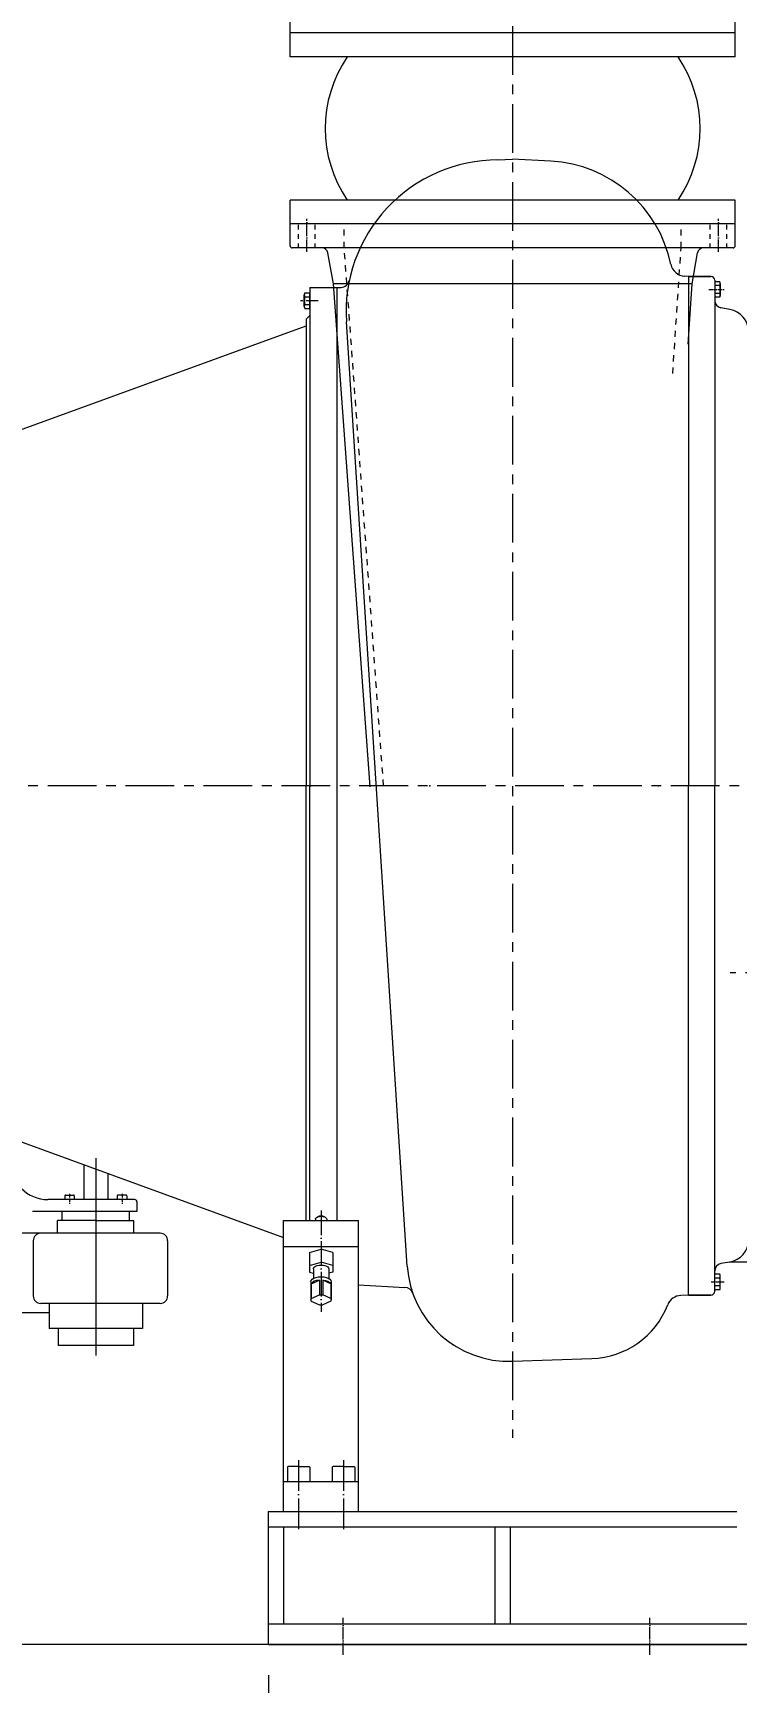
# Model space of a CAD drawing. Header units: inches. Extents: x -7 to 38035, y 41 to 29026.
# Drawn here: x 17080 to 18456, y 16643 to 19866 of the extents above; entities that cross this region are included whole.
import ezdxf

# ---------------------------------------------------------------- set-up
doc = ezdxf.new("R2010")
doc.units = ezdxf.units.IN
doc.header["$MEASUREMENT"] = 0
for name, pattern in [('ACAD_ISO04W100', [30, 24, -3, 0, -3]), ('CENTER', [50.8, 31.75, -6.35, 6.35, -6.35]), ('CHAIN', [0.7087, 0.4724, -0.0591, 0.1181, -0.0591]), ('EB_DASH', [6, 3, -3])]:
    doc.linetypes.add(name, pattern=pattern)
doc.layers.get('Defpoints').update_dxf_attribs({"lineweight": 5})
doc.layers.add('CAXA1', color=5, linetype='CENTER', lineweight=5)
doc.styles.add('Roman', font='arial.ttf')
doc.styles.get("Standard").update_dxf_attribs({"font": 'arial.ttf'})
doc.dimstyles.new('ISO-25', dxfattribs={"dimscale": 30, "dimtxt": 1.5, "dimasz": 1.5, "dimexe": 2, "dimexo": 2, "dimtad": 1, "dimtih": 1, "dimtoh": 1, "dimdec": 1, "dimlfac": 0.03937, "dimdsep": 46, "dimtxsty": 'Standard', "dimcen": 2.5, "dimclrd": 7, "dimclre": 7, "dimclrt": 7, "dimadec": 0, "dimazin": 0, "dimtfac": 1, "dimtdec": 1, "dimtmove": 0, "dimatfit": 3, "dimfxl": 1, "dimlwd": 5, "dimlwe": 5, "dimarcsym": 0})

# ---------------------------------------------------------------- blocks, each defined once
blk = doc.blocks.new('*D242')
at = {"color": 7, "linetype": 'Continuous', "lineweight": 5, "transparency": 16777216}
for p, q in [((17540.6, 16656.1), (17540.6, 16192.2)), ((22625.7, 16656.1), (22625.7, 16192.2)), ((22565.7, 16252.2), (17600.6, 16252.2))]:
    blk.add_line(p, q, dxfattribs=at)
at = {"color": 7, "transparency": 16777216}
for points in [[(17600.6, 16262.2), (17600.6, 16242.2), (17540.6, 16252.2)], [(22565.7, 16262.2), (22565.7, 16242.2), (22625.7, 16252.2)]]:
    blk.add_solid(points, dxfattribs=at)
at = {"layer": 'Defpoints', "color": 0, "transparency": 16777216}
for p in [(17540.6, 16716.1), (22625.7, 16716.1), (17540.6, 16252.2)]:
    blk.add_point(p, dxfattribs=at)
at = {"color": 7, "lineweight": 5, "transparency": 16777216, "insert": (20085.9, 16376), "char_height": 210, "attachment_point": 5, "style": 'Roman'}
blk.add_mtext('A', dxfattribs=at)
blk = doc.blocks.new('*D243')
at = {"color": 7, "linetype": 'Continuous', "lineweight": 5, "transparency": 16777216}
for p, q in [((14452.7, 17017), (14452.7, 15771.9)), ((23442.9, 16650.8), (23442.9, 15771.9)), ((23382.9, 15831.9), (14512.7, 15831.9))]:
    blk.add_line(p, q, dxfattribs=at)
at = {"color": 7, "transparency": 16777216}
for points in [[(14512.7, 15841.9), (14512.7, 15821.9), (14452.7, 15831.9)], [(23382.9, 15841.9), (23382.9, 15821.9), (23442.9, 15831.9)]]:
    blk.add_solid(points, dxfattribs=at)
at = {"layer": 'Defpoints', "color": 0, "transparency": 16777216}
for p in [(14452.7, 17077), (23442.9, 16710.8), (14452.7, 15831.9)]:
    blk.add_point(p, dxfattribs=at)
at = {"color": 7, "lineweight": 5, "transparency": 16777216, "insert": (20092.9, 15959.2), "char_height": 210, "attachment_point": 5, "style": 'Roman'}
blk.add_mtext('C', dxfattribs=at)

msp = doc.modelspace()

# ---------------------------------------------------------------- linework, layer by layer
at = {"color": 7, "lineweight": 5}
for p, q in [((17583.01, 19865.91), (17583.01, 19912.75)), ((18454.09, 19865.91), (18454.09, 19912.75)), ((18454.09, 19865.91), (17583.01, 19865.91)), ((17583.01, 19819.06), (17583.01, 19865.91)), ((18454.09, 19865.91), (17583.01, 19865.91)), ((18454.09, 19819.06), (18454.09, 19865.91)), ((18454.09, 19819.06), (17583.01, 19819.06)), ((17989.76, 19617.76), (18018.55, 19619.04)), ((18093.29, 19615.13), (18018.55, 19619.04)), ((18454.09, 19539.43), (17583.01, 19539.43)), ((17583.01, 19492.59), (17583.01, 19539.43)), ((18454.09, 19492.59), (18454.09, 19539.43)), ((18454.09, 19492.59), (17583.01, 19492.59)), ((17583.01, 19450.13), (17583.01, 19492.59)), ((18449.69, 19492.59), (17587.4, 19492.59)), ((18454.09, 19450.13), (18454.09, 19492.59)), ((18449.69, 19445.74), (17587.4, 19445.74)), ((17667.86, 19375.47), (17657.18, 19436.06)), ((18369.65, 19375.47), (18380.33, 19436.06)), ((17739.72, 18392.66), (17667.86, 19375.47)), ((18369.65, 19375.47), (17667.86, 19375.47)), ((18362.59, 19390.11), (18355.13, 19390.5)), ((18361.85, 19257.62), (18369.65, 19375.47)), ((18362.59, 19390.11), (18362.59, 18394.59)), ((18406.73, 19390.11), (18362.59, 19390.11)), ((18362.59, 19390.11), (18406.51, 19390.11)), ((18413.83, 19382.79), (18413.83, 18394.59)), ((18413.83, 19382.79), (18413.83, 19362.73)), ((18413.83, 19382.79), (18413.83, 19370.34)), ((18423.68, 19379.7), (18413.83, 19379.7)), ((18423.68, 19372.09), (18413.83, 19372.09)), ((18424.81, 19375.9), (18424.81, 19353.08)), ((17610.82, 19331.12), (17610.82, 19353.94)), ((17610.82, 19353.94), (17610.82, 19331.12)), ((17611.94, 19357.74), (17621.8, 19357.74)), ((17611.94, 19357.74), (17621.8, 19357.74)), ((17611.94, 19350.13), (17621.8, 19350.13)), ((17611.94, 19350.13), (17621.8, 19350.13)), ((17621.8, 19368.15), (17674.51, 19368.15)), ((17621.8, 19368.15), (17621.8, 18394.59)), ((17621.8, 19327.31), (17621.8, 19357.74)), ((17621.8, 19333.74), (17621.8, 19351.31)), ((17674.51, 19368.15), (17682.86, 19368.58)), ((17674.51, 19368.15), (17674.51, 17544.73)), ((18423.68, 19356.88), (18413.83, 19356.88)), ((18423.68, 19349.27), (18413.83, 19349.27)), ((17611.94, 19334.92), (17621.8, 19334.92)), ((17611.94, 19334.92), (17621.8, 19334.92)), ((17611.94, 19327.31), (17621.8, 19327.31)), ((17611.94, 19327.31), (17621.8, 19327.31)), ((17614.48, 19306.66), (17621.8, 19313.98)), ((17696.71, 19320.57), (17696.71, 19320.57)), ((18443.41, 19325.6), (18425.92, 19328.68)), ((17054.1, 19089.63), (17614.48, 19293.58)), ((17614.48, 19306.66), (17614.48, 18394.59)), ((17614.48, 19287.63), (17614.48, 19285.86)), ((17812.32, 17455.78), (17693.19, 19301.42)), ((17614.48, 17544.73), (17614.48, 18394.59)), ((17621.8, 17544.73), (17621.8, 18394.59)), ((18362.59, 17399.06), (18362.59, 18394.59)), ((18413.83, 17406.38), (18413.83, 18394.59)), ((17054.1, 17699.54), (17570.56, 17511.57)), ((17179.67, 17653.84), (17179.67, 17585.73)), ((17226.52, 17636.79), (17226.52, 17585.73)), ((17151.86, 17585.73), (17109.4, 17585.73)), ((17142.71, 17593.05), (17142.71, 17585.73)), ((17144.17, 17594.51), (17159.54, 17594.51)), ((17203.1, 17585.73), (17151.86, 17585.73)), ((17161.01, 17593.05), (17161.01, 17585.73)), ((17254.34, 17585.73), (17203.1, 17585.73)), ((17245.19, 17593.05), (17245.19, 17585.73)), ((17262.02, 17594.51), (17246.65, 17594.51)), ((17279.22, 17585.73), (17254.34, 17585.73)), ((17263.49, 17593.05), (17263.49, 17585.73)), ((17283.62, 17581.33), (17283.62, 17562.3)), ((17080.12, 17563.69), (17080.12, 17562.3)), ((17203.1, 17562.3), (17080.12, 17562.3)), ((17128.43, 17519.85), (17128.43, 17544.73)), ((17203.1, 17544.73), (17128.43, 17544.73)), ((17137.22, 17544.73), (17137.22, 17562.3)), ((17283.62, 17562.3), (17203.1, 17562.3)), ((17203.1, 17544.73), (17277.76, 17544.73)), ((17268.98, 17544.73), (17268.98, 17562.3)), ((17277.76, 17519.85), (17277.76, 17544.73)), ((17570.56, 16976.07), (17570.56, 17544.73)), ((17570.56, 17544.73), (17716.96, 17544.73)), ((17632.78, 17547.49), (17632.78, 17544.73)), ((17654.74, 17547.49), (17654.74, 17544.73)), ((17716.96, 16976.07), (17716.96, 17544.73)), ((17329, 17519.85), (17039.86, 17519.85)), ((17080.65, 17505.21), (17080.65, 17397.3)), ((17343.64, 17505.21), (17343.64, 17397.3)), ((17570.56, 17494.02), (17716.96, 17494.02)), ((17620.94, 17482.31), (17643.76, 17488.89)), ((17620.94, 17482.31), (17620.94, 17443.77)), ((17666.59, 17482.31), (17643.76, 17488.89)), ((17643.76, 17488.89), (17643.76, 17463.54)), ((17666.59, 17482.31), (17666.59, 17443.77)), ((17620.94, 17456.95), (17643.76, 17463.54)), ((17620.94, 17443.77), (17628.67, 17441.54)), ((17628.67, 17450.36), (17628.67, 17431.38)), ((17666.59, 17456.95), (17643.76, 17463.54)), ((17658.85, 17450.36), (17658.85, 17431.38)), ((17666.59, 17443.77), (17658.85, 17441.54)), ((18423.68, 17439.9), (18413.83, 17439.9)), ((18443.41, 17463.57), (18425.92, 17460.49)), ((18442.89, 17463.48), (18425.92, 17460.49)), ((18497.27, 17463.48), (18442.89, 17463.48)), ((17624, 17425), (17624, 17389.5)), ((17624.68, 17421.24), (17640.48, 17428.41)), ((17624.68, 17421.24), (17624.68, 17392.08)), ((17640.48, 17428.41), (17640.48, 17399.25)), ((17647.04, 17428.41), (17647.04, 17399.25)), ((17662.84, 17421.24), (17647.04, 17428.41)), ((17662.84, 17421.24), (17662.84, 17392.08)), ((17663.53, 17425), (17663.53, 17389.5)), ((17716.96, 17418.8), (17807.65, 17414.05)), ((18423.68, 17432.29), (18413.83, 17432.29)), ((18413.83, 17406.38), (18413.83, 17426.44)), ((18413.83, 17406.38), (18413.83, 17418.83)), ((18423.68, 17417.08), (18413.83, 17417.08)), ((18423.68, 17409.47), (18413.83, 17409.47)), ((18424.81, 17413.28), (18424.81, 17436.1)), ((17329, 17382.66), (17095.29, 17382.66)), ((17112, 17382.66), (17112, 17333.6)), ((17294.2, 17382.66), (17294.2, 17333.6)), ((17624.68, 17392.08), (17640.48, 17399.25)), ((17624.68, 17386.93), (17640.48, 17379.76)), ((17662.84, 17392.08), (17647.04, 17399.25)), ((17662.84, 17386.93), (17647.04, 17379.76)), ((18362.59, 17399.06), (18347.57, 17398.28)), ((18406.73, 17399.07), (18362.59, 17399.07)), ((18362.59, 17399.06), (18406.51, 17399.06)), ((17112, 17364.29), (17039.86, 17364.29)), ((17294.2, 17333.6), (17112, 17333.6)), ((17129.51, 17333.6), (17129.51, 17300.25)), ((17276.69, 17333.6), (17276.69, 17300.25)), ((17276.69, 17300.25), (17129.51, 17300.25)), ((18018.55, 17269.64), (18173.65, 17274.9)), ((18018.55, 17269.64), (18173.65, 17274.9)), ((17577.88, 17062.44), (17577.88, 17034.63)), ((17599.84, 17063.91), (17579.35, 17063.91)), ((17599.84, 17063.91), (17620.34, 17063.91)), ((17621.8, 17062.44), (17621.8, 17034.63)), ((17665.72, 17062.44), (17665.72, 17034.63)), ((17687.68, 17063.91), (17667.19, 17063.91)), ((17687.68, 17063.91), (17708.18, 17063.91)), ((17709.64, 17062.44), (17709.64, 17034.63)), ((17570.56, 17034.63), (17716.96, 17034.63)), ((17540.56, 16976.07), (18457.01, 16976.07)), ((17540.56, 16976.07), (17540.56, 16716.07)), ((17570.56, 16976.07), (17716.96, 16976.07)), ((17540.56, 16946.07), (18457.01, 16946.07)), ((17570.56, 16946.07), (17570.56, 16756.07)), ((17983.79, 16946.07), (17983.79, 16756.07)), ((18013.79, 16946.07), (18013.79, 16756.07)), ((17540.56, 16756.07), (22625.69, 16756.07)), ((24105.29, 16716.07), (14273.24, 16716.07)), ((17540.56, 16716.07), (22625.69, 16716.07))]:
    msp.add_line(p, q, dxfattribs=at)
at = {"color": 7, "linetype": 'ACAD_ISO04W100', "lineweight": 5}
for p, q in [((17615.95, 19438.45), (17615.95, 19502.48)), ((18421.15, 19438.45), (18421.15, 19502.48)), ((17637.91, 19342.53), (17603.49, 19342.53)), ((17686.97, 16695.9), (17686.97, 16767.88)), ((18286.97, 16695.9), (18286.97, 16767.88))]:
    msp.add_line(p, q, dxfattribs=at)
at = {"color": 7, "linetype": 'EB_DASH', "lineweight": 5, "ltscale": 3}
for p, q in [((17599.84, 19445.74), (17599.84, 19492.59)), ((17632.05, 19445.74), (17632.05, 19492.59)), ((18405.04, 19445.74), (18405.04, 19492.59)), ((18437.25, 19445.74), (18437.25, 19492.59))]:
    msp.add_line(p, q, dxfattribs=at)
at = {"color": 7, "linetype": 'EB_DASH', "lineweight": 5, "ltscale": 4}
for p, q in [((17689.15, 19445.74), (17689.15, 19492.59)), ((18347.95, 19445.74), (18347.95, 19492.59)), ((17766.01, 18394.59), (17689.15, 19445.74)), ((18331.7, 19200.11), (18347.95, 19445.74))]:
    msp.add_line(p, q, dxfattribs=at)
at = {"color": 7, "linetype": 'ACAD_ISO04W100', "lineweight": 5, "ltscale": 0.3}
for p, q in [((18402.62, 19364.49), (18432.14, 19364.49)), ((17151.86, 17597.08), (17151.86, 17577.12)), ((17254.34, 17597.08), (17254.34, 17577.12)), ((18407.03, 17424.69), (18432.14, 17424.69))]:
    msp.add_line(p, q, dxfattribs=at)
at = {"color": 7, "linetype": 'CHAIN', "lineweight": 5, "ltscale": 10}
msp.add_line((17203.1, 17666.71), (17203.1, 17280.98), dxfattribs=at)
at = {"color": 7, "linetype": 'ACAD_ISO04W100', "lineweight": 5, "ltscale": 2}
msp.add_line((17643.76, 17564.32), (17643.76, 17366.38), dxfattribs=at)
at = {"color": 7, "linetype": 'ACAD_ISO04W100', "lineweight": 5, "ltscale": 2.5}
for p, q in [((17599.84, 17076.41), (17599.84, 16935.79)), ((17687.68, 17076.41), (17687.68, 16937.45))]:
    msp.add_line(p, q, dxfattribs=at)
at = {"color": 7, "lineweight": 5}
for centre, radius, start, end in [((17899.56, 19679.25), 247.72, 145.63937, 214.36063), ((18137.53, 19679.25), 247.72, 325.63937, 34.36063), ((17989.76, 19320.57), 297.19, 89.99999, 183.69307), ((18080.03, 19362.2), 253.27, 11.75001, 87), ((17587.4, 19450.13), 4.39, 180, 270), ((17645.64, 19434.03), 11.71, 10, 90), ((18391.87, 19434.03), 11.71, 90, 170), ((18449.69, 19450.13), 4.39, 270, 0), ((18356.67, 19419.74), 29.28, 191.75001, 267), ((17681.94, 19386.13), 17.57, 273, 347.95055), ((18406.51, 19382.79), 7.32, 0, 90), ((18417.8, 19375.9), 7.01, 327.13277, 32.86723), ((18398.45, 19364.49), 26.35, 343.22135, 16.77865), ((17617.83, 19353.94), 7.01, 147.13277, 212.86723), ((17617.83, 19353.94), 7.01, 147.13277, 212.86723), ((17637.17, 19342.53), 26.35, 163.22135, 196.77865), ((17637.17, 19342.53), 26.35, 163.22135, 196.77865), ((18428.47, 19343.1), 14.64, 180, 260), ((18417.8, 19353.08), 7.01, 327.13277, 32.86723), ((17617.83, 19331.12), 7.01, 147.13277, 212.86723), ((17617.83, 19331.12), 7.01, 147.13277, 212.86723), ((18435.79, 19282.34), 43.92, 0, 80), ((17109.4, 17658.93), 73.2, 180, 270), ((17144.17, 17593.05), 1.46, 90, 180), ((17159.54, 17593.05), 1.46, 0, 90), ((17246.65, 17593.05), 1.46, 90, 180), ((17262.02, 17593.05), 1.46, 0, 90), ((17279.22, 17581.33), 4.39, 0, 90), ((17643.76, 17540.99), 12.76, 58.08229, 121.91771), ((17095.29, 17505.21), 14.64, 90, 180), ((17329, 17505.21), 14.64, 0, 90), ((18435.79, 17506.83), 43.92, 280, 0), ((18011.01, 17468.61), 199.1, 183.69307, 272.17018), ((18428.47, 17446.07), 14.64, 100, 180), ((18417.8, 17436.1), 7.01, 327.13277, 32.86723), ((17806.73, 17396.5), 17.57, 19.47804, 87), ((18406.51, 17406.38), 7.32, 270, 0), ((18398.45, 17424.69), 26.35, 343.22135, 16.77865), ((18417.8, 17413.28), 7.01, 327.13277, 32.86723), ((17095.29, 17397.3), 14.64, 180, 270), ((17329, 17397.3), 14.64, 270, 0), ((18167.87, 17440.23), 165.43, 271.99985, 338.55201), ((18349.1, 17369.04), 29.28, 93, 158.55201), ((18011.01, 17468.61), 199.1, 230.81559, 236.95669), ((17579.35, 17062.44), 1.46, 90, 180), ((17620.34, 17062.44), 1.46, 0, 90), ((17667.19, 17062.44), 1.46, 90, 180), ((17708.18, 17062.44), 1.46, 0, 90)]:
    msp.add_arc(centre, radius, start, end, dxfattribs=at)
at = {"color": 7, "lineweight": 5, "extrusion": (0, 0, -1)}
for centre, major_axis, ratio, start_param, end_param in [((17643.76, 17547.49), (-10.98, 0), 0.5, 0, 3.1415927), ((17643.76, 17450.36), (-15.09, 0), 0.4850713, 0, 3.1415927), ((17643.76, 17425), (-19.76, 0), 0.5, 0, 3.1415927), ((17643.76, 17418.66), (-19.76, 0), 0.5, 8.0206785, 9.1612471), ((17643.76, 17389.5), (19.76, 0), 0.5, 2.8780618, 3.1415927), ((17643.76, 17389.5), (-19.76, 0), 0.5, 1.4040994, 1.7374932), ((17643.76, 17389.5), (-19.76, 0), 0.5, 2.8780618, 3.1415927)]:
    msp.add_ellipse(centre, major_axis=major_axis, ratio=ratio, start_param=start_param, end_param=end_param, dxfattribs=at)
at = {"color": 7, "lineweight": 5}
for centre, major_axis, start_param, end_param in [((17643.76, 17418.66), (19.76, 0), 8.0206785, 9.1612471), ((17643.76, 17389.5), (19.76, 0), 2.8780618, 3.1415927), ((17643.76, 17389.5), (-19.76, 0), 1.4040994, 1.7374932), ((17643.76, 17389.5), (-19.76, 0), 2.8780618, 3.1415927)]:
    msp.add_ellipse(centre, major_axis=major_axis, ratio=0.5, start_param=start_param, end_param=end_param, dxfattribs=at)
at = {"color": 7, "linetype": 'Continuous', "lineweight": 5}
for p in [(17623.77, 18394.57), (18304.03, 18394.59)]:
    msp.add_point(p, dxfattribs=at)
at = {"color": 7, "linetype": 'CHAIN', "lineweight": 5, "ltscale": 30}
msp.add_point((17856.77, 18394.59), dxfattribs=at)
at = {"layer": 'CAXA1', "linetype": 'CENTER', "lineweight": 5, "ltscale": 3}
for p, q in [((18018.55, 23841.8), (18018.55, 17120.17)), ((19490.25, 18394.59), (14403.4, 18394.59)), ((22722.42, 18028.59), (18444.03, 18028.59))]:
    msp.add_line(p, q, dxfattribs=at)

# ---------------------------------------------------------------- dimensions: what is measured, and where the dimension line sits
at = {"color": 7, "lineweight": 5}
for base, p1, p2, text, picture, middle in [((14452.71, 15831.88), (23442.91, 16710.82), (14452.71, 17076.99), 'C', '*D243', (20092.91, 15831.88)), ((17540.56, 16252.24), (22625.69, 16716.07), (17540.56, 16716.07), 'A', '*D242', (20085.85, 16252.24))]:
    dim = msp.add_linear_dim(base=base, p1=p1, p2=p2, angle=180, text=text, dimstyle='ISO-25', override={"dimtxt": 7, "dimasz": 2, "dimpost": '\\X', "dimtxsty": 'Roman'}, dxfattribs=at)
    dim.commit()
    dim.dimension.update_dxf_attribs({"geometry": picture, "text_midpoint": middle, "dimtype": 160})

doc.saveas('drawing.dxf')
